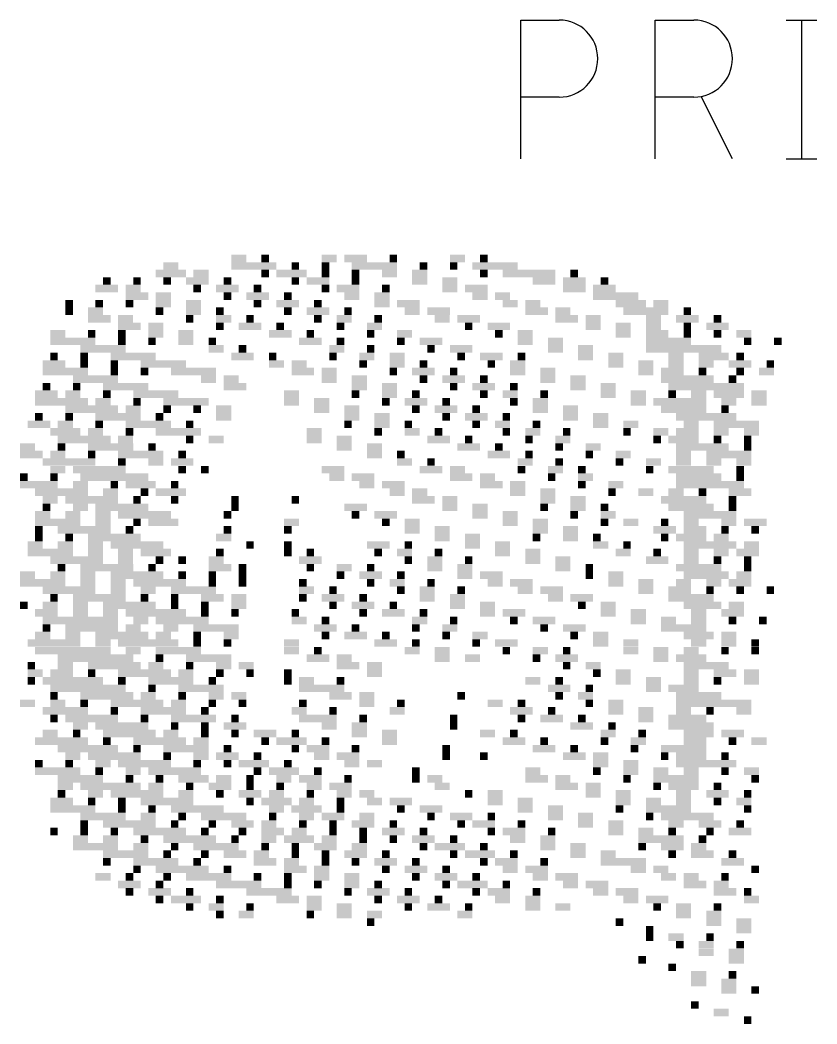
# Model space of a CAD drawing. Extents: x 0 to 124, y 0 to 91.
# Drawn here: x 36.04 to 42.75, y 38.23 to 46.68 of the extents above; entities that cross this region are included whole.
import ezdxf

# ---------------------------------------------------------------- set-up
doc = ezdxf.new("R2010")
doc.units = 0
doc.layers.add('21', color=253, linetype='CONTINUOUS')

# ---------------------------------------------------------------- blocks, each defined once
blk = doc.blocks.new('RECT')
blk.add_solid([(-0.5, -0.5), (0.5, -0.5), (-0.5, 0.5), (0.5, 0.5)])

msp = doc.modelspace()

# ---------------------------------------------------------------- linework, layer by layer
at = {"layer": '21'}
for p, q in [((40.2526, 45.5108), (40.2526, 46.6792)), ((40.2526, 46.6792), (40.5771, 46.6792)), ((41.386, 45.5108), (41.386, 46.6792)), ((41.386, 46.6792), (41.7106, 46.6792)), ((42.4878, 46.6792), (42.7474, 46.6792)), ((42.6176, 46.6792), (42.6176, 45.5108)), ((40.5771, 46.0301), (40.2526, 46.0301)), ((41.7106, 46.0301), (41.386, 46.0301)), ((42.0351, 45.5108), (41.7755, 46.0301)), ((42.4878, 45.5108), (42.7474, 45.5108))]:
    msp.add_line(p, q, dxfattribs=at)
for centre in [(40.5771, 46.3546), (41.7106, 46.3546)]:
    msp.add_arc(centre, 0.3246, 270, 90, dxfattribs=at)

# ---------------------------------------------------------------- block references
at = {"layer": '21', "yscale": 0.0635}
for p, xscale in [((37.3062, 44.6088), 0.127), ((37.8777, 44.6723), 0.127), ((38.0048, 44.6088), 0.381), ((38.1, 44.6723), 0.0635), ((38.354, 44.6088), 0.0635), ((38.6397, 44.6723), 0.127), ((38.608, 44.6088), 0.0635), ((38.862, 44.6723), 0.1905), ((39.0207, 44.6088), 0.381), ((39.1795, 44.6723), 0.0635), ((39.4335, 44.6088), 0.0635), ((39.6875, 44.6088), 0.0635), ((39.7193, 44.6723), 0.127), ((40.0368, 44.6088), 0.381), ((39.9415, 44.6723), 0.0635), ((37.3062, 44.5453), 0.254), ((37.5603, 44.5453), 0.127), ((38.1, 44.5453), 0.0635), ((38.3223, 44.5453), 0.254), ((38.608, 44.5453), 0.0635), ((38.862, 44.5453), 0.0635), ((39.1478, 44.5453), 0.127), ((39.4017, 44.5453), 0.127), ((39.9415, 44.5453), 0.0635), ((40.3225, 44.5453), 0.4445), ((40.7035, 44.5453), 0.0635), ((36.7665, 44.4818), 0.0635), ((37.0205, 44.4818), 0.0635), ((37.2745, 44.4818), 0.0635), ((37.5285, 44.4818), 0.1905), ((37.7825, 44.4818), 0.0635), ((38.354, 44.4818), 0.0635), ((38.5445, 44.4818), 0.1905), ((38.862, 44.4818), 0.0635), ((39.4017, 44.4818), 0.127), ((39.6558, 44.4818), 0.127), ((40.4495, 44.4818), 0.1905), ((40.7035, 44.4818), 0.1905), ((40.9575, 44.4818), 0.0635), ((36.7665, 44.4183), 0.1905), ((37.0205, 44.3548), 0.1905), ((36.9888, 44.4183), 0.127), ((37.2428, 44.3548), 0.127), ((37.5285, 44.4183), 0.0635), ((37.7825, 44.4183), 0.1905), ((37.7825, 44.3548), 0.0635), ((38.0365, 44.3548), 0.1905), ((38.0365, 44.4183), 0.0635), ((38.2905, 44.3548), 0.0635), ((38.608, 44.4183), 0.0635), ((38.7985, 44.4183), 0.1905), ((38.8302, 44.3548), 0.127), ((39.0843, 44.3548), 0.127), ((39.116, 44.4183), 0.0635), ((39.6558, 44.4183), 0.127), ((39.878, 44.4183), 0.1905), ((39.9098, 44.3548), 0.127), ((40.1003, 44.3548), 0.127), ((40.7035, 44.4183), 0.1905), ((40.9575, 44.4183), 0.1905), ((41.0528, 44.3548), 0.381), ((36.449, 44.2913), 0.0635), ((36.703, 44.2913), 0.0635), ((36.957, 44.2913), 0.0635), ((37.2428, 44.2913), 0.127), ((37.4967, 44.2913), 0.127), ((38.0365, 44.2913), 0.0635), ((38.2905, 44.2913), 0.1905), ((38.5445, 44.2913), 0.0635), ((39.0843, 44.2913), 0.127), ((39.3065, 44.2913), 0.1905), ((40.1638, 44.2913), 0.127), ((40.3543, 44.2913), 0.127), ((41.1797, 44.2913), 0.254), ((41.4338, 44.2913), 0.127), ((36.449, 44.2278), 0.0635), ((36.6713, 44.2278), 0.127), ((37.211, 44.2278), 0.0635), ((37.4967, 44.2278), 0.127), ((37.719, 44.2278), 0.0635), ((38.2905, 44.2278), 0.0635), ((38.5445, 44.2278), 0.1905), ((38.7985, 44.2278), 0.0635), ((39.3383, 44.2278), 0.127), ((39.5605, 44.2278), 0.1905), ((40.386, 44.2278), 0.1905), ((40.6083, 44.2278), 0.127), ((41.3068, 44.2278), 0.381), ((41.656, 44.2278), 0.0635), ((36.703, 44.1643), 0.1905), ((36.9252, 44.1643), 0.127), ((36.957, 44.1008), 0.1905), ((37.1793, 44.1008), 0.127), ((37.465, 44.1643), 0.0635), ((37.719, 44.1008), 0.0635), ((37.7508, 44.1643), 0.127), ((37.973, 44.1008), 0.1905), ((37.973, 44.1643), 0.0635), ((38.227, 44.1008), 0.0635), ((38.5445, 44.1643), 0.0635), ((38.735, 44.1008), 0.0635), ((38.7668, 44.1643), 0.127), ((39.0207, 44.1008), 0.127), ((39.0525, 44.1643), 0.0635), ((39.5922, 44.1643), 0.127), ((39.8145, 44.1643), 0.1905), ((39.8145, 44.1008), 0.0635), ((40.0685, 44.1008), 0.1905), ((40.64, 44.1643), 0.1905), ((40.8623, 44.1643), 0.127), ((40.8623, 44.1008), 0.127), ((41.1163, 44.1008), 0.127), ((41.3702, 44.1643), 0.127), ((41.3702, 44.1008), 0.127), ((41.656, 44.1643), 0.1905), ((41.656, 44.1008), 0.0635), ((41.91, 44.1008), 0.1905), ((41.91, 44.1643), 0.0635), ((36.3538, 44.0373), 0.127), ((36.6395, 44.0373), 0.0635), ((36.8935, 44.0373), 0.0635), ((37.1793, 44.0373), 0.127), ((37.4333, 44.0373), 0.127), ((38.227, 44.0373), 0.1905), ((38.481, 44.0373), 0.0635), ((38.989, 44.0373), 0.0635), ((39.2748, 44.0373), 0.127), ((40.0685, 44.0373), 0.0635), ((40.2908, 44.0373), 0.127), ((41.1163, 44.0373), 0.127), ((41.402, 44.0373), 0.1905), ((41.656, 44.0373), 0.0635), ((41.91, 44.0373), 0.0635), ((42.1322, 44.0373), 0.127), ((36.4808, 43.9738), 0.381), ((36.8935, 43.9738), 0.0635), ((37.1475, 43.9738), 0.0635), ((37.4333, 43.9738), 0.127), ((37.6555, 43.9738), 0.0635), ((38.481, 43.9738), 0.1905), ((38.735, 43.9738), 0.0635), ((39.243, 43.9738), 0.0635), ((39.497, 43.9738), 0.1905), ((40.2908, 43.9738), 0.127), ((40.5448, 43.9738), 0.127), ((41.4973, 43.9738), 0.381), ((42.164, 43.9738), 0.0635), ((42.418, 43.9738), 0.0635), ((36.322, 43.8468), 0.0635), ((36.7347, 43.9103), 0.381), ((36.576, 43.8468), 0.0635), ((36.9888, 43.8468), 0.381), ((37.6872, 43.9103), 0.127), ((37.9095, 43.8468), 0.1905), ((37.9095, 43.9103), 0.0635), ((38.1635, 43.8468), 0.0635), ((38.6715, 43.8468), 0.0635), ((38.7033, 43.9103), 0.127), ((38.9573, 43.8468), 0.127), ((38.989, 43.9103), 0.0635), ((39.2112, 43.8468), 0.127), ((39.497, 43.9103), 0.0635), ((39.751, 43.9103), 0.1905), ((39.751, 43.8468), 0.0635), ((40.005, 43.8468), 0.1905), ((40.259, 43.8468), 0.0635), ((40.5448, 43.9103), 0.127), ((40.7988, 43.9103), 0.127), ((40.7988, 43.8468), 0.127), ((41.0528, 43.8468), 0.127), ((41.6243, 43.9103), 0.635), ((41.5607, 43.8468), 0.127), ((41.8783, 43.8468), 0.254), ((42.1005, 43.8468), 0.0635), ((36.322, 43.7833), 0.1905), ((36.576, 43.7833), 0.0635), ((36.83, 43.7833), 0.0635), ((37.2428, 43.7833), 0.381), ((38.1953, 43.7833), 0.127), ((38.3858, 43.7833), 0.127), ((38.9255, 43.7833), 0.0635), ((39.2112, 43.7833), 0.127), ((39.4335, 43.7833), 0.0635), ((40.005, 43.7833), 0.0635), ((40.2273, 43.7833), 0.127), ((41.0528, 43.7833), 0.127), ((41.3068, 43.7833), 0.127), ((41.5607, 43.7833), 0.127), ((41.8148, 43.7833), 0.127), ((42.1005, 43.7833), 0.1905), ((42.3545, 43.7833), 0.0635), ((36.4173, 43.7198), 0.381), ((36.83, 43.7198), 0.0635), ((37.084, 43.7198), 0.0635), ((37.4967, 43.7198), 0.381), ((38.4175, 43.7198), 0.1905), ((38.6397, 43.7198), 0.127), ((39.1795, 43.7198), 0.0635), ((39.4335, 43.7198), 0.1905), ((39.6875, 43.7198), 0.0635), ((40.2273, 43.7198), 0.127), ((40.4813, 43.7198), 0.127), ((41.3068, 43.7198), 0.127), ((41.529, 43.7198), 0.1905), ((41.783, 43.7198), 0.0635), ((42.1005, 43.7198), 0.0635), ((42.3227, 43.7198), 0.127), ((36.2585, 43.5928), 0.0635), ((36.6713, 43.6563), 0.381), ((36.5125, 43.5928), 0.0635), ((36.9252, 43.5928), 0.381), ((37.6238, 43.6563), 0.127), ((37.846, 43.5928), 0.1905), ((37.8143, 43.6563), 0.127), ((38.6397, 43.6563), 0.127), ((38.8938, 43.6563), 0.127), ((38.8938, 43.5928), 0.127), ((39.1478, 43.5928), 0.127), ((39.4335, 43.6563), 0.0635), ((39.6875, 43.6563), 0.1905), ((39.6875, 43.5928), 0.0635), ((39.9415, 43.5928), 0.1905), ((39.9415, 43.6563), 0.0635), ((40.1955, 43.5928), 0.0635), ((40.4813, 43.6563), 0.127), ((40.7353, 43.6563), 0.127), ((40.7353, 43.5928), 0.127), ((40.9893, 43.5928), 0.127), ((41.656, 43.6563), 0.4445), ((41.8148, 43.5928), 0.635), ((42.037, 43.6563), 0.0635), ((36.2585, 43.5293), 0.1905), ((36.4808, 43.5293), 0.127), ((36.7665, 43.5293), 0.0635), ((37.1793, 43.5293), 0.381), ((38.3223, 43.5293), 0.127), ((38.862, 43.5293), 0.0635), ((39.1478, 43.5293), 0.127), ((39.37, 43.5293), 0.0635), ((39.9415, 43.5293), 0.0635), ((40.1638, 43.5293), 0.127), ((40.4495, 43.5293), 0.0635), ((40.9893, 43.5293), 0.127), ((41.2433, 43.5293), 0.127), ((41.529, 43.5293), 0.0635), ((41.7512, 43.5293), 0.127), ((42.0053, 43.5293), 0.254), ((42.2593, 43.5293), 0.127), ((36.3855, 43.4657), 0.4445), ((36.7347, 43.4657), 0.127), ((37.0205, 43.4657), 0.0635), ((37.4333, 43.4657), 0.381), ((38.3223, 43.4657), 0.127), ((38.5763, 43.4657), 0.127), ((39.116, 43.4657), 0.0635), ((39.37, 43.4657), 0.1905), ((39.624, 43.4657), 0.0635), ((40.1955, 43.4657), 0.0635), ((40.4178, 43.4657), 0.127), ((41.2433, 43.4657), 0.127), ((41.5925, 43.4657), 0.4445), ((42.0053, 43.4657), 0.127), ((42.2593, 43.4657), 0.127), ((36.195, 43.3388), 0.0635), ((36.6395, 43.4023), 0.4445), ((36.449, 43.3388), 0.0635), ((36.8618, 43.3388), 0.381), ((36.9888, 43.4023), 0.127), ((37.211, 43.3388), 0.0635), ((37.2745, 43.4023), 0.0635), ((37.5285, 43.4023), 0.0635), ((37.7508, 43.4023), 0.127), ((37.7508, 43.3388), 0.127), ((38.5763, 43.4023), 0.127), ((38.8302, 43.4023), 0.127), ((38.8302, 43.3388), 0.127), ((39.0843, 43.3388), 0.127), ((39.37, 43.4023), 0.0635), ((39.624, 43.4023), 0.1905), ((39.624, 43.3388), 0.0635), ((39.878, 43.3388), 0.1905), ((39.878, 43.4023), 0.0635), ((40.132, 43.3388), 0.0635), ((40.4178, 43.4023), 0.127), ((40.6718, 43.4023), 0.127), ((40.6718, 43.3388), 0.127), ((40.9258, 43.3388), 0.127), ((41.6243, 43.4023), 0.381), ((41.8148, 43.3388), 0.508), ((41.9735, 43.4023), 0.0635), ((36.195, 43.2752), 0.1905), ((36.4173, 43.2752), 0.127), ((36.703, 43.2752), 0.0635), ((37.1157, 43.2752), 0.381), ((37.465, 43.2752), 0.0635), ((38.7985, 43.2752), 0.0635), ((39.0843, 43.2752), 0.127), ((39.3065, 43.2752), 0.0635), ((39.878, 43.2752), 0.0635), ((40.1003, 43.2752), 0.127), ((40.386, 43.2752), 0.0635), ((40.9258, 43.2752), 0.127), ((41.1797, 43.2752), 0.127), ((41.6878, 43.2752), 0.127), ((42.0688, 43.2752), 0.381), ((36.4173, 43.2118), 0.254), ((36.6713, 43.2118), 0.127), ((36.957, 43.2118), 0.0635), ((37.3698, 43.2118), 0.381), ((38.5128, 43.2118), 0.127), ((39.0525, 43.2118), 0.0635), ((39.3383, 43.2118), 0.127), ((39.5605, 43.2118), 0.0635), ((40.132, 43.2118), 0.0635), ((40.3543, 43.2118), 0.127), ((40.64, 43.2118), 0.0635), ((41.148, 43.2118), 0.0635), ((41.4338, 43.2118), 0.127), ((41.656, 43.2118), 0.1905), ((41.9417, 43.2118), 0.127), ((42.1958, 43.2118), 0.127), ((36.0998, 43.0847), 0.127), ((36.576, 43.1483), 0.4445), ((36.3855, 43.0847), 0.0635), ((36.7983, 43.0847), 0.381), ((36.9252, 43.1483), 0.127), ((37.1475, 43.0847), 0.0635), ((37.465, 43.1483), 0.0635), ((37.6872, 43.1483), 0.127), ((38.5128, 43.1483), 0.127), ((38.7668, 43.1483), 0.127), ((38.7668, 43.0847), 0.127), ((39.0207, 43.0847), 0.127), ((39.5605, 43.1483), 0.1905), ((39.8145, 43.0847), 0.1905), ((39.8145, 43.1483), 0.0635), ((40.0685, 43.0847), 0.0635), ((40.3225, 43.1483), 0.0635), ((40.6083, 43.1483), 0.127), ((40.5765, 43.0847), 0.0635), ((40.8623, 43.0847), 0.127), ((41.402, 43.1483), 0.0635), ((41.6243, 43.1483), 0.254), ((41.783, 43.0847), 0.4445), ((41.91, 43.1483), 0.0635), ((42.164, 43.1483), 0.0635), ((42.164, 43.0847), 0.0635), ((36.1315, 43.0213), 0.1905), ((36.3538, 43.0213), 0.127), ((36.6395, 43.0213), 0.0635), ((37.0523, 43.0213), 0.381), ((37.4015, 43.0213), 0.0635), ((39.0207, 43.0213), 0.127), ((39.243, 43.0213), 0.0635), ((40.0685, 43.0213), 0.1905), ((40.3225, 43.0213), 0.0635), ((40.8305, 43.0213), 0.0635), ((41.1163, 43.0213), 0.127), ((41.6243, 43.0213), 0.127), ((42.0053, 43.0213), 0.381), ((36.449, 42.9578), 0.4445), ((36.8935, 42.9578), 0.0635), ((37.1793, 42.9578), 0.127), ((37.4015, 42.9578), 0.1905), ((39.2748, 42.9578), 0.127), ((39.497, 42.9578), 0.0635), ((40.2908, 42.9578), 0.127), ((40.5765, 42.9578), 0.0635), ((41.0845, 42.9578), 0.0635), ((41.3702, 42.9578), 0.127), ((41.6243, 42.9578), 0.127), ((41.8783, 42.9578), 0.127), ((42.1322, 42.9578), 0.127), ((36.068, 42.8308), 0.0635), ((36.3538, 42.8942), 0.127), ((36.322, 42.8308), 0.0635), ((36.703, 42.8942), 0.4445), ((36.83, 42.8308), 0.5715), ((37.4015, 42.8942), 0.0635), ((37.592, 42.8942), 0.0635), ((38.6715, 42.8942), 0.1905), ((38.7033, 42.8308), 0.127), ((38.9255, 42.8308), 0.1905), ((39.497, 42.8942), 0.1905), ((39.751, 42.8308), 0.1905), ((39.7193, 42.8942), 0.127), ((39.9733, 42.8308), 0.127), ((40.259, 42.8942), 0.0635), ((40.513, 42.8308), 0.0635), ((40.5448, 42.8942), 0.127), ((40.767, 42.8942), 0.0635), ((40.7988, 42.8308), 0.127), ((41.3385, 42.8942), 0.0635), ((41.6878, 42.8942), 0.381), ((41.7512, 42.8308), 0.381), ((42.1005, 42.8942), 0.0635), ((42.1005, 42.8308), 0.0635), ((36.195, 42.7673), 0.3175), ((36.5443, 42.7673), 0.127), ((36.83, 42.7673), 0.0635), ((37.0523, 42.7673), 0.254), ((37.338, 42.7673), 0.0635), ((38.9573, 42.7673), 0.127), ((39.1795, 42.7673), 0.1905), ((40.005, 42.7673), 0.1905), ((40.2273, 42.7673), 0.127), ((40.767, 42.7673), 0.0635), ((41.0528, 42.7673), 0.127), ((41.8465, 42.7673), 0.5715), ((36.3855, 42.7037), 0.4445), ((36.7983, 42.7037), 0.127), ((37.084, 42.7037), 0.0635), ((37.3062, 42.7037), 0.254), ((39.2112, 42.7037), 0.127), ((39.4017, 42.7037), 0.127), ((40.2273, 42.7037), 0.127), ((40.4813, 42.7037), 0.127), ((41.021, 42.7037), 0.0635), ((41.3068, 42.7037), 0.127), ((41.5607, 42.7037), 0.127), ((41.783, 42.7037), 0.0635), ((42.1005, 42.7037), 0.1905), ((36.2585, 42.5768), 0.0635), ((36.2903, 42.6403), 0.127), ((36.6395, 42.6403), 0.4445), ((36.5443, 42.5768), 0.127), ((36.8935, 42.5768), 0.4445), ((37.0205, 42.6403), 0.0635), ((37.338, 42.6403), 0.0635), ((37.846, 42.6403), 0.0635), ((37.846, 42.5768), 0.0635), ((38.354, 42.6403), 0.0635), ((38.862, 42.5768), 0.1905), ((39.4335, 42.6403), 0.1905), ((39.6558, 42.6403), 0.127), ((39.6558, 42.5768), 0.127), ((39.9098, 42.5768), 0.127), ((40.4495, 42.5768), 0.0635), ((40.4813, 42.6403), 0.127), ((40.7353, 42.6403), 0.127), ((40.7353, 42.5768), 0.127), ((40.9575, 42.5768), 0.0635), ((41.6243, 42.6403), 0.381), ((41.6878, 42.5768), 0.381), ((42.037, 42.6403), 0.0635), ((42.037, 42.5768), 0.0635), ((36.2268, 42.5132), 0.127), ((36.4808, 42.5132), 0.127), ((36.7347, 42.5132), 0.127), ((37.084, 42.5132), 0.4445), ((37.7825, 42.5132), 0.0635), ((38.862, 42.5132), 0.0635), ((39.116, 42.5132), 0.1905), ((39.9098, 42.5132), 0.127), ((40.1638, 42.5132), 0.127), ((40.7035, 42.5132), 0.0635), ((40.9893, 42.5132), 0.127), ((41.8465, 42.5132), 0.4445), ((36.3538, 42.4498), 0.381), ((36.7347, 42.4498), 0.127), ((37.0205, 42.4498), 0.0635), ((37.2428, 42.4498), 0.254), ((38.3223, 42.4498), 0.127), ((39.116, 42.4498), 0.0635), ((39.3383, 42.4498), 0.127), ((40.1638, 42.4498), 0.127), ((40.4178, 42.4498), 0.127), ((40.9575, 42.4498), 0.0635), ((41.1797, 42.4498), 0.127), ((41.4655, 42.4498), 0.0635), ((41.6878, 42.4498), 0.127), ((42.0053, 42.4498), 0.127), ((42.2275, 42.4498), 0.1905), ((36.195, 42.3863), 0.0635), ((36.195, 42.3227), 0.0635), ((36.576, 42.3863), 0.4445), ((36.449, 42.3227), 0.0635), ((36.83, 42.3227), 0.4445), ((36.957, 42.3863), 0.0635), ((37.7508, 42.3227), 0.127), ((37.7825, 42.3863), 0.0635), ((38.2905, 42.3863), 0.0635), ((39.3383, 42.3863), 0.127), ((39.5922, 42.3863), 0.127), ((39.5922, 42.3227), 0.127), ((39.8463, 42.3227), 0.127), ((40.4178, 42.3863), 0.127), ((40.386, 42.3227), 0.0635), ((40.6718, 42.3863), 0.127), ((40.6718, 42.3227), 0.127), ((40.894, 42.3227), 0.0635), ((41.4655, 42.3863), 0.1905), ((41.4655, 42.3227), 0.0635), ((41.6878, 42.3227), 0.254), ((41.7195, 42.3863), 0.1905), ((41.9417, 42.3227), 0.127), ((41.9735, 42.3863), 0.0635), ((42.2275, 42.3863), 0.0635), ((36.1633, 42.2593), 0.127), ((36.4173, 42.2593), 0.127), ((36.6713, 42.2593), 0.127), ((37.0205, 42.2593), 0.4445), ((37.973, 42.2593), 0.0635), ((38.2905, 42.2593), 0.0635), ((39.0525, 42.2593), 0.1905), ((39.3065, 42.2593), 0.0635), ((39.8463, 42.2593), 0.127), ((40.1003, 42.2593), 0.127), ((40.9258, 42.2593), 0.127), ((41.148, 42.2593), 0.0635), ((41.8465, 42.2593), 0.4445), ((42.1958, 42.2593), 0.127), ((36.2903, 42.1958), 0.381), ((36.6713, 42.1958), 0.127), ((36.9252, 42.1958), 0.127), ((37.1793, 42.1958), 0.254), ((37.719, 42.1958), 0.0635), ((38.2905, 42.1958), 0.0635), ((38.481, 42.1958), 0.0635), ((39.0525, 42.1958), 0.0635), ((39.2748, 42.1958), 0.127), ((39.5605, 42.1958), 0.0635), ((40.1003, 42.1958), 0.127), ((40.3543, 42.1958), 0.127), ((41.1163, 42.1958), 0.127), ((41.402, 42.1958), 0.0635), ((41.6878, 42.1958), 0.127), ((41.9417, 42.1958), 0.127), ((42.164, 42.1958), 0.1905), ((36.5125, 42.1322), 0.4445), ((36.3855, 42.0688), 0.0635), ((36.7665, 42.0688), 0.4445), ((36.9252, 42.1322), 0.127), ((37.1475, 42.0688), 0.0635), ((37.211, 42.1322), 0.0635), ((37.4015, 42.1322), 0.0635), ((37.6872, 42.1322), 0.127), ((37.719, 42.0688), 0.1905), ((37.9095, 42.0688), 0.0635), ((38.481, 42.1322), 0.1905), ((38.481, 42.0688), 0.0635), ((38.7668, 42.0688), 0.127), ((38.989, 42.0688), 0.0635), ((39.3065, 42.1322), 0.0635), ((39.5288, 42.1322), 0.127), ((39.5288, 42.0688), 0.127), ((39.7828, 42.0688), 0.127), ((39.8145, 42.1322), 0.0635), ((40.3543, 42.1322), 0.127), ((40.6083, 42.1322), 0.127), ((40.6083, 42.0688), 0.127), ((40.8305, 42.0688), 0.0635), ((41.402, 42.1322), 0.1905), ((41.7512, 42.0688), 0.381), ((41.6878, 42.1322), 0.127), ((41.91, 42.1322), 0.0635), ((42.164, 42.1322), 0.0635), ((42.164, 42.0688), 0.0635), ((36.0998, 42.0053), 0.127), ((36.3538, 42.0053), 0.127), ((36.6078, 42.0053), 0.127), ((37.0205, 42.0053), 0.4445), ((37.4015, 42.0053), 0.0635), ((37.6555, 42.0053), 0.0635), ((37.9095, 42.0053), 0.0635), ((38.735, 42.0053), 0.0635), ((38.989, 42.0053), 0.1905), ((39.243, 42.0053), 0.0635), ((39.7828, 42.0053), 0.127), ((40.005, 42.0053), 0.1905), ((40.8305, 42.0053), 0.0635), ((41.0528, 42.0053), 0.127), ((41.8148, 42.0053), 0.381), ((42.1322, 42.0053), 0.127), ((36.2268, 41.9417), 0.381), ((36.6078, 41.9417), 0.127), ((36.8618, 41.9417), 0.127), ((37.211, 41.9417), 0.4445), ((37.6555, 41.9417), 0.0635), ((37.9095, 41.9417), 0.0635), ((38.4175, 41.9417), 0.0635), ((38.989, 41.9417), 0.0635), ((39.2112, 41.9417), 0.127), ((39.497, 41.9417), 0.0635), ((40.0368, 41.9417), 0.127), ((40.259, 41.9417), 0.1905), ((41.0528, 41.9417), 0.127), ((41.3068, 41.9417), 0.127), ((41.6243, 41.9417), 0.127), ((41.8783, 41.9417), 0.127), ((42.1005, 41.9417), 0.1905), ((36.449, 41.8783), 0.4445), ((36.322, 41.8148), 0.0635), ((36.703, 41.8148), 0.4445), ((36.8618, 41.8783), 0.127), ((37.1157, 41.8783), 0.127), ((37.084, 41.8148), 0.0635), ((37.4967, 41.8783), 0.381), ((37.338, 41.8148), 0.0635), ((37.6555, 41.8148), 0.1905), ((37.8777, 41.8148), 0.127), ((38.4492, 41.8783), 0.127), ((38.4175, 41.8148), 0.0635), ((38.6715, 41.8148), 0.1905), ((38.6715, 41.8783), 0.0635), ((38.9255, 41.8148), 0.0635), ((39.243, 41.8783), 0.0635), ((39.4653, 41.8783), 0.127), ((39.4653, 41.8148), 0.127), ((39.7193, 41.8148), 0.127), ((39.751, 41.8783), 0.0635), ((40.2908, 41.8783), 0.127), ((40.513, 41.8783), 0.1905), ((40.5448, 41.8148), 0.127), ((40.767, 41.8148), 0.1905), ((41.3068, 41.8783), 0.127), ((41.5925, 41.8783), 0.1905), ((41.6878, 41.8148), 0.381), ((41.8465, 41.8783), 0.0635), ((42.1005, 41.8783), 0.0635), ((42.3545, 41.8783), 0.0635), ((36.068, 41.7512), 0.0635), ((36.2903, 41.7512), 0.127), ((36.5443, 41.7512), 0.127), ((36.957, 41.7512), 0.4445), ((37.338, 41.7512), 0.0635), ((37.592, 41.7512), 0.0635), ((37.8777, 41.7512), 0.127), ((38.6715, 41.7512), 0.0635), ((38.9255, 41.7512), 0.1905), ((39.1795, 41.7512), 0.0635), ((39.7193, 41.7512), 0.127), ((39.9733, 41.7512), 0.127), ((40.767, 41.7512), 0.0635), ((40.9893, 41.7512), 0.127), ((41.783, 41.7512), 0.3175), ((42.0688, 41.7512), 0.127), ((36.2585, 41.6878), 0.1905), ((36.5443, 41.6878), 0.127), ((36.7983, 41.6878), 0.127), ((37.1793, 41.6878), 0.508), ((37.592, 41.6878), 0.0635), ((37.846, 41.6878), 0.0635), ((38.354, 41.6878), 0.0635), ((38.9255, 41.6878), 0.0635), ((39.1795, 41.6878), 0.1905), ((39.4335, 41.6878), 0.0635), ((39.9733, 41.6878), 0.127), ((40.1955, 41.6878), 0.1905), ((40.9893, 41.6878), 0.127), ((41.2433, 41.6878), 0.127), ((41.7512, 41.6878), 0.127), ((42.037, 41.6878), 0.1905), ((36.2585, 41.5607), 0.0635), ((36.5443, 41.6243), 0.635), ((36.6395, 41.5607), 0.4445), ((36.9888, 41.5607), 0.127), ((37.0523, 41.6243), 0.127), ((37.4015, 41.6243), 0.4445), ((37.3062, 41.5607), 0.127), ((37.6872, 41.5607), 0.381), ((38.3858, 41.6243), 0.127), ((38.608, 41.5607), 0.1905), ((38.608, 41.6243), 0.0635), ((38.862, 41.5607), 0.0635), ((39.4017, 41.6243), 0.127), ((39.37, 41.5607), 0.0635), ((39.6558, 41.5607), 0.127), ((39.6875, 41.6243), 0.0635), ((40.1955, 41.6243), 0.0635), ((40.4495, 41.6243), 0.1905), ((40.4495, 41.5607), 0.0635), ((40.7035, 41.5607), 0.1905), ((41.2433, 41.6243), 0.127), ((41.4973, 41.6243), 0.127), ((41.6243, 41.5607), 0.381), ((41.7512, 41.6243), 0.127), ((42.037, 41.6243), 0.0635), ((42.291, 41.6243), 0.0635), ((36.2268, 41.4973), 0.127), ((36.4808, 41.4973), 0.127), ((36.8935, 41.4973), 0.4445), ((37.2428, 41.4973), 0.127), ((37.5285, 41.4973), 0.0635), ((37.8143, 41.4973), 0.127), ((38.608, 41.4973), 0.0635), ((38.862, 41.4973), 0.1905), ((39.116, 41.4973), 0.0635), ((39.624, 41.4973), 0.0635), ((39.9098, 41.4973), 0.127), ((40.7035, 41.4973), 0.0635), ((40.9258, 41.4973), 0.127), ((41.7512, 41.4973), 0.254), ((42.0053, 41.4973), 0.127), ((36.322, 41.4338), 0.4445), ((36.7347, 41.4338), 0.127), ((37.1157, 41.4338), 0.508), ((37.5285, 41.4338), 0.0635), ((37.7825, 41.4338), 0.0635), ((38.3223, 41.4338), 0.127), ((39.116, 41.4338), 0.1905), ((39.37, 41.4338), 0.0635), ((39.878, 41.4338), 0.0635), ((40.132, 41.4338), 0.1905), ((40.9258, 41.4338), 0.127), ((41.1797, 41.4338), 0.127), ((41.7512, 41.4338), 0.127), ((42.0053, 41.4338), 0.127), ((42.2275, 41.4338), 0.0635), ((36.4808, 41.3702), 0.635), ((36.6713, 41.3068), 0.635), ((36.9888, 41.3702), 0.127), ((37.211, 41.3068), 0.0635), ((37.3698, 41.3702), 0.381), ((37.6238, 41.3068), 0.381), ((38.3223, 41.3702), 0.127), ((38.5445, 41.3068), 0.1905), ((38.5445, 41.3702), 0.0635), ((38.7668, 41.3068), 0.127), ((39.3383, 41.3702), 0.127), ((39.5922, 41.3702), 0.127), ((39.5922, 41.3068), 0.127), ((39.8463, 41.3068), 0.127), ((40.132, 41.3702), 0.0635), ((40.4178, 41.3702), 0.127), ((40.386, 41.3068), 0.0635), ((40.64, 41.3068), 0.1905), ((40.64, 41.3702), 0.0635), ((41.1797, 41.3702), 0.127), ((41.4338, 41.3702), 0.127), ((41.4338, 41.3068), 0.127), ((41.6878, 41.3068), 0.254), ((41.6878, 41.3702), 0.127), ((41.9735, 41.3702), 0.0635), ((42.2275, 41.3702), 0.0635), ((36.1315, 41.2433), 0.0635), ((36.4173, 41.2433), 0.127), ((36.83, 41.2433), 0.4445), ((37.1793, 41.2433), 0.127), ((37.465, 41.2433), 0.0635), ((37.7508, 41.2433), 0.127), ((37.9413, 41.2433), 0.127), ((38.7985, 41.2433), 0.1905), ((39.0207, 41.2433), 0.127), ((40.64, 41.2433), 0.0635), ((40.8623, 41.2433), 0.127), ((41.8148, 41.2433), 0.381), ((36.1633, 41.1797), 0.127), ((36.3855, 41.1797), 0.1905), ((36.6395, 41.1797), 0.0635), ((37.084, 41.1797), 0.4445), ((37.4333, 41.1797), 0.127), ((37.719, 41.1797), 0.0635), ((37.973, 41.1797), 0.0635), ((38.2905, 41.1797), 0.0635), ((39.0207, 41.1797), 0.127), ((40.894, 41.1797), 0.0635), ((41.1163, 41.1797), 0.127), ((41.6878, 41.1797), 0.127), ((41.9735, 41.1797), 0.1905), ((42.1958, 41.1797), 0.127), ((36.1315, 41.1163), 0.0635), ((36.4808, 41.1163), 0.508), ((36.6078, 41.0528), 0.635), ((36.8935, 41.1163), 0.0635), ((37.3062, 41.1163), 0.381), ((37.1475, 41.0528), 0.0635), ((37.5603, 41.0528), 0.381), ((37.6555, 41.1163), 0.0635), ((38.2905, 41.1163), 0.0635), ((38.4492, 41.1163), 0.127), ((38.5763, 41.0528), 0.381), ((38.735, 41.1163), 0.0635), ((40.3543, 41.1163), 0.127), ((40.5765, 41.0528), 0.1905), ((40.5765, 41.1163), 0.0635), ((40.8305, 41.0528), 0.0635), ((41.1163, 41.1163), 0.127), ((41.3702, 41.1163), 0.127), ((41.3702, 41.0528), 0.127), ((41.6243, 41.0528), 0.254), ((41.6878, 41.1163), 0.127), ((41.91, 41.1163), 0.0635), ((42.1958, 41.1163), 0.127), ((36.322, 40.9893), 0.0635), ((36.7665, 40.9893), 0.4445), ((37.1157, 40.9893), 0.127), ((37.4015, 40.9893), 0.0635), ((37.6872, 40.9893), 0.127), ((37.8777, 40.9893), 0.127), ((38.735, 40.9893), 0.1905), ((38.9573, 40.9893), 0.127), ((39.751, 40.9893), 0.0635), ((40.5765, 40.9893), 0.0635), ((40.7988, 40.9893), 0.127), ((41.7512, 40.9893), 0.381), ((36.0998, 40.9258), 0.127), ((36.3538, 40.9258), 0.127), ((36.576, 40.9258), 0.0635), ((37.0205, 40.9258), 0.4445), ((37.3698, 40.9258), 0.127), ((37.6555, 40.9258), 0.0635), ((37.9095, 40.9258), 0.0635), ((38.4175, 40.9258), 0.0635), ((38.9573, 40.9258), 0.127), ((39.243, 40.9258), 0.0635), ((40.0368, 40.9258), 0.127), ((40.259, 40.9258), 0.0635), ((40.8305, 40.9258), 0.0635), ((41.0528, 40.9258), 0.127), ((41.8783, 40.9258), 0.635), ((36.4173, 40.8623), 0.381), ((36.322, 40.7988), 0.0635), ((36.6395, 40.7988), 0.4445), ((36.83, 40.8623), 0.0635), ((37.2428, 40.8623), 0.381), ((37.084, 40.7988), 0.0635), ((37.4967, 40.7988), 0.381), ((37.592, 40.8623), 0.0635), ((37.846, 40.7988), 0.0635), ((38.3858, 40.8623), 0.127), ((38.5445, 40.7988), 0.3175), ((38.6715, 40.8623), 0.0635), ((38.9255, 40.7988), 0.0635), ((39.2112, 40.8623), 0.127), ((39.6875, 40.7988), 0.0635), ((40.259, 40.8623), 0.1905), ((40.259, 40.7988), 0.0635), ((40.513, 40.7988), 0.1905), ((40.513, 40.8623), 0.0635), ((40.767, 40.7988), 0.0635), ((41.0528, 40.8623), 0.127), ((41.3068, 40.8623), 0.127), ((41.3068, 40.7988), 0.127), ((41.656, 40.7988), 0.3175), ((41.6243, 40.8623), 0.127), ((41.8465, 40.8623), 0.0635), ((42.1322, 40.8623), 0.127), ((36.5443, 40.7353), 0.127), ((36.8935, 40.7353), 0.4445), ((37.338, 40.7353), 0.0635), ((37.592, 40.7353), 0.0635), ((37.846, 40.7353), 0.1905), ((38.6397, 40.7353), 0.127), ((38.8938, 40.7353), 0.127), ((39.6875, 40.7353), 0.0635), ((40.767, 40.7353), 0.1905), ((41.021, 40.7353), 0.0635), ((41.6878, 40.7353), 0.381), ((36.2903, 40.6718), 0.127), ((36.5125, 40.6718), 0.0635), ((36.957, 40.6718), 0.4445), ((37.3062, 40.6718), 0.127), ((37.592, 40.6718), 0.0635), ((37.846, 40.6718), 0.0635), ((38.1, 40.6718), 0.1905), ((38.354, 40.6718), 0.0635), ((38.8938, 40.6718), 0.127), ((39.1478, 40.6718), 0.127), ((39.9733, 40.6718), 0.127), ((40.1955, 40.6718), 0.0635), ((40.9893, 40.6718), 0.127), ((41.275, 40.6718), 0.0635), ((41.7512, 40.6718), 0.254), ((42.037, 40.6718), 0.1905), ((36.3855, 40.6083), 0.4445), ((36.6078, 40.5448), 0.508), ((36.7665, 40.6083), 0.0635), ((37.211, 40.6083), 0.4445), ((37.0205, 40.5448), 0.0635), ((37.4333, 40.5448), 0.381), ((37.5603, 40.6083), 0.127), ((37.7825, 40.5448), 0.0635), ((38.1, 40.6083), 0.0635), ((38.3223, 40.6083), 0.254), ((38.354, 40.5448), 0.0635), ((38.5445, 40.5448), 0.1905), ((38.608, 40.6083), 0.0635), ((38.862, 40.5448), 0.0635), ((39.1478, 40.6083), 0.127), ((39.624, 40.5448), 0.0635), ((40.1955, 40.6083), 0.1905), ((40.4495, 40.5448), 0.1905), ((40.4495, 40.6083), 0.0635), ((40.7035, 40.5448), 0.0635), ((40.9575, 40.6083), 0.0635), ((41.2115, 40.5448), 0.0635), ((41.2433, 40.6083), 0.127), ((41.6243, 40.5448), 0.381), ((41.7195, 40.6083), 0.1905), ((42.037, 40.6083), 0.0635), ((42.2593, 40.6083), 0.127), ((36.4808, 40.4813), 0.127), ((36.83, 40.4813), 0.4445), ((37.2745, 40.4813), 0.0635), ((37.5603, 40.4813), 0.127), ((37.7825, 40.4813), 0.1905), ((38.0365, 40.4813), 0.0635), ((38.5763, 40.4813), 0.127), ((38.7985, 40.4813), 0.1905), ((39.624, 40.4813), 0.0635), ((39.9415, 40.4813), 0.0635), ((40.7035, 40.4813), 0.1905), ((40.9258, 40.4813), 0.127), ((41.4655, 40.4813), 0.0635), ((41.6878, 40.4813), 0.254), ((41.9735, 40.4813), 0.0635), ((36.195, 40.4178), 0.0635), ((36.449, 40.4178), 0.0635), ((36.7347, 40.4178), 0.127), ((37.084, 40.4178), 0.4445), ((37.5285, 40.4178), 0.0635), ((37.7825, 40.4178), 0.0635), ((38.0048, 40.4178), 0.254), ((38.2905, 40.4178), 0.0635), ((38.8302, 40.4178), 0.127), ((39.0207, 40.4178), 0.127), ((40.9258, 40.4178), 0.127), ((41.1797, 40.4178), 0.127), ((41.8148, 40.4178), 0.508), ((36.3538, 40.3543), 0.381), ((36.5443, 40.2908), 0.381), ((36.703, 40.3543), 0.0635), ((36.957, 40.2908), 0.0635), ((36.9888, 40.3543), 0.127), ((37.338, 40.3543), 0.4445), ((37.211, 40.2908), 0.0635), ((37.4967, 40.2908), 0.254), ((37.7508, 40.2908), 0.127), ((37.973, 40.2908), 0.0635), ((38.0365, 40.3543), 0.0635), ((38.2587, 40.3543), 0.254), ((38.2587, 40.2908), 0.127), ((38.481, 40.2908), 0.1905), ((38.5445, 40.3543), 0.0635), ((38.7985, 40.2908), 0.0635), ((39.37, 40.3543), 0.0635), ((39.37, 40.2908), 0.0635), ((39.5288, 40.2908), 0.127), ((40.3543, 40.3543), 0.127), ((40.386, 40.2908), 0.1905), ((40.6083, 40.2908), 0.127), ((40.894, 40.3543), 0.0635), ((41.1797, 40.3543), 0.127), ((41.148, 40.2908), 0.0635), ((41.5607, 40.2908), 0.381), ((41.4338, 40.3543), 0.127), ((41.6878, 40.3543), 0.127), ((41.9735, 40.3543), 0.0635), ((42.1958, 40.3543), 0.127), ((42.2275, 40.2908), 0.0635), ((36.4173, 40.2273), 0.127), ((36.7983, 40.2273), 0.508), ((37.1793, 40.2273), 0.127), ((37.465, 40.2273), 0.0635), ((37.719, 40.2273), 0.1905), ((37.973, 40.2273), 0.0635), ((38.227, 40.2273), 0.0635), ((38.5128, 40.2273), 0.127), ((38.735, 40.2273), 0.1905), ((39.5922, 40.2273), 0.127), ((40.64, 40.2273), 0.1905), ((40.8623, 40.2273), 0.127), ((41.402, 40.2273), 0.0635), ((41.6243, 40.2273), 0.254), ((41.91, 40.2273), 0.0635), ((36.3855, 40.1638), 0.0635), ((36.6713, 40.1638), 0.127), ((37.0205, 40.1638), 0.4445), ((37.4333, 40.1638), 0.127), ((37.719, 40.1638), 0.0635), ((37.973, 40.1638), 0.1905), ((38.1953, 40.1638), 0.127), ((38.481, 40.1638), 0.0635), ((38.7668, 40.1638), 0.127), ((38.9573, 40.1638), 0.127), ((39.8145, 40.1638), 0.0635), ((40.0368, 40.1638), 0.127), ((40.8623, 40.1638), 0.127), ((41.1163, 40.1638), 0.127), ((41.6243, 40.1638), 0.127), ((41.91, 40.1638), 0.1905), ((42.164, 40.1638), 0.0635), ((36.3855, 40.1003), 0.1905), ((36.4808, 40.0368), 0.381), ((36.6395, 40.1003), 0.0635), ((36.8935, 40.1003), 0.0635), ((36.8935, 40.0368), 0.0635), ((37.2745, 40.1003), 0.4445), ((37.1475, 40.0368), 0.0635), ((37.5285, 40.0368), 0.4445), ((37.973, 40.1003), 0.0635), ((38.1953, 40.1003), 0.254), ((38.1953, 40.0368), 0.127), ((38.4492, 40.0368), 0.254), ((38.4492, 40.1003), 0.127), ((38.735, 40.1003), 0.0635), ((38.735, 40.0368), 0.0635), ((39.0207, 40.1003), 0.127), ((39.243, 40.1003), 0.1905), ((39.243, 40.0368), 0.0635), ((39.497, 40.0368), 0.1905), ((40.0368, 40.1003), 0.127), ((40.2908, 40.1003), 0.127), ((40.2908, 40.0368), 0.127), ((40.5448, 40.0368), 0.127), ((41.0845, 40.0368), 0.0635), ((41.1163, 40.1003), 0.127), ((41.3702, 40.1003), 0.127), ((41.4973, 40.0368), 0.381), ((41.6243, 40.1003), 0.127), ((41.91, 40.1003), 0.0635), ((42.1322, 40.1003), 0.127), ((42.164, 40.0368), 0.0635), ((36.7347, 39.9733), 0.381), ((37.1157, 39.9733), 0.127), ((37.4015, 39.9733), 0.0635), ((37.7508, 39.9733), 0.381), ((38.1635, 39.9733), 0.0635), ((38.4492, 39.9733), 0.127), ((38.6715, 39.9733), 0.1905), ((38.9573, 39.9733), 0.127), ((39.497, 39.9733), 0.0635), ((39.751, 39.9733), 0.1905), ((40.005, 39.9733), 0.0635), ((40.5448, 39.9733), 0.127), ((40.7988, 39.9733), 0.127), ((41.3385, 39.9733), 0.0635), ((41.656, 39.9733), 0.4445), ((36.576, 39.9098), 0.0635), ((36.957, 39.9098), 0.4445), ((37.338, 39.9098), 0.0635), ((37.6555, 39.9098), 0.0635), ((37.9095, 39.9098), 0.1905), ((38.1318, 39.9098), 0.127), ((38.4175, 39.9098), 0.0635), ((38.6715, 39.9098), 0.0635), ((38.9255, 39.9098), 0.1905), ((39.1795, 39.9098), 0.0635), ((39.751, 39.9098), 0.0635), ((39.9415, 39.9098), 0.1905), ((40.259, 39.9098), 0.0635), ((40.7988, 39.9098), 0.127), ((41.0528, 39.9098), 0.127), ((41.5607, 39.9098), 0.127), ((41.8465, 39.9098), 0.1905), ((42.1005, 39.9098), 0.0635), ((36.322, 39.8463), 0.0635), ((36.5443, 39.7828), 0.127), ((36.576, 39.8463), 0.0635), ((36.7983, 39.7828), 0.127), ((36.83, 39.8463), 0.0635), ((37.211, 39.8463), 0.4445), ((37.084, 39.7828), 0.0635), ((37.465, 39.7828), 0.4445), ((37.592, 39.8463), 0.0635), ((37.846, 39.7828), 0.0635), ((37.9095, 39.8463), 0.0635), ((38.1635, 39.8463), 0.1905), ((38.1318, 39.7828), 0.127), ((38.3858, 39.7828), 0.254), ((38.3858, 39.8463), 0.127), ((38.6397, 39.7828), 0.127), ((38.6715, 39.8463), 0.0635), ((38.9255, 39.8463), 0.0635), ((38.9255, 39.7828), 0.0635), ((39.1795, 39.8463), 0.1905), ((39.1795, 39.7828), 0.0635), ((39.4335, 39.7828), 0.1905), ((39.4335, 39.8463), 0.0635), ((39.6875, 39.7828), 0.0635), ((40.005, 39.8463), 0.0635), ((40.1955, 39.8463), 0.1905), ((40.2273, 39.7828), 0.127), ((40.4813, 39.7828), 0.127), ((40.513, 39.8463), 0.0635), ((41.0528, 39.8463), 0.127), ((41.3068, 39.8463), 0.127), ((41.4338, 39.7828), 0.381), ((41.529, 39.8463), 0.0635), ((41.783, 39.7828), 0.0635), ((41.8465, 39.8463), 0.0635), ((42.1005, 39.8463), 0.1905), ((36.6713, 39.7193), 0.381), ((37.0523, 39.7193), 0.127), ((37.338, 39.7193), 0.0635), ((37.6872, 39.7193), 0.381), ((38.1, 39.7193), 0.0635), ((38.354, 39.7193), 0.0635), ((38.608, 39.7193), 0.1905), ((38.8938, 39.7193), 0.127), ((39.4335, 39.7193), 0.0635), ((39.6558, 39.7193), 0.254), ((39.9415, 39.7193), 0.0635), ((40.4813, 39.7193), 0.127), ((40.7353, 39.7193), 0.127), ((41.275, 39.7193), 0.0635), ((41.529, 39.7193), 0.1905), ((41.7512, 39.7193), 0.127), ((36.9252, 39.6558), 0.381), ((37.2745, 39.6558), 0.0635), ((37.592, 39.6558), 0.0635), ((37.846, 39.6558), 0.1905), ((38.0682, 39.6558), 0.127), ((38.354, 39.6558), 0.0635), ((38.608, 39.6558), 0.0635), ((38.862, 39.6558), 0.1905), ((39.116, 39.6558), 0.0635), ((39.6875, 39.6558), 0.0635), ((39.9098, 39.6558), 0.254), ((40.1955, 39.6558), 0.0635), ((40.7353, 39.6558), 0.127), ((40.9893, 39.6558), 0.127), ((41.529, 39.6558), 0.0635), ((41.783, 39.6558), 0.1905), ((42.037, 39.6558), 0.0635), ((36.7665, 39.5922), 0.0635), ((37.0205, 39.5288), 0.0635), ((37.1793, 39.5922), 0.381), ((37.4015, 39.5288), 0.4445), ((37.5285, 39.5922), 0.0635), ((37.7825, 39.5288), 0.0635), ((38.1, 39.5922), 0.1905), ((38.354, 39.5288), 0.1905), ((38.3223, 39.5922), 0.127), ((38.5763, 39.5288), 0.127), ((38.608, 39.5922), 0.0635), ((38.862, 39.5922), 0.0635), ((39.116, 39.5922), 0.1905), ((39.116, 39.5288), 0.0635), ((39.37, 39.5288), 0.1905), ((39.37, 39.5922), 0.0635), ((39.624, 39.5288), 0.0635), ((39.9415, 39.5922), 0.0635), ((40.132, 39.5922), 0.1905), ((40.1638, 39.5288), 0.127), ((40.386, 39.5288), 0.1905), ((40.4495, 39.5922), 0.0635), ((41.1163, 39.5922), 0.381), ((41.2433, 39.5288), 0.127), ((41.4338, 39.5288), 0.127), ((42.037, 39.5922), 0.1905), ((42.2275, 39.5288), 0.0635), ((36.7347, 39.4653), 0.127), ((36.957, 39.4653), 0.0635), ((37.2745, 39.4653), 0.0635), ((37.6238, 39.4653), 0.381), ((38.0365, 39.4653), 0.0635), ((38.2905, 39.4653), 0.0635), ((38.5763, 39.4653), 0.127), ((38.8302, 39.4653), 0.127), ((39.37, 39.4653), 0.0635), ((39.624, 39.4653), 0.1905), ((39.878, 39.4653), 0.0635), ((40.4178, 39.4653), 0.127), ((40.64, 39.4653), 0.1905), ((41.4973, 39.4653), 0.127), ((41.6878, 39.4653), 0.127), ((41.9735, 39.4653), 0.0635), ((36.957, 39.4017), 0.1905), ((37.211, 39.4017), 0.0635), ((37.8777, 39.4017), 0.381), ((38.2905, 39.4017), 0.0635), ((38.5445, 39.4017), 0.0635), ((38.8302, 39.4017), 0.127), ((39.0525, 39.4017), 0.0635), ((39.624, 39.4017), 0.0635), ((39.8463, 39.4017), 0.254), ((40.132, 39.4017), 0.0635), ((40.6718, 39.4017), 0.127), ((40.894, 39.4017), 0.1905), ((41.7195, 39.4017), 0.1905), ((41.9417, 39.4017), 0.127), ((36.957, 39.3383), 0.0635), ((37.211, 39.3383), 0.1905), ((37.211, 39.2748), 0.0635), ((37.4333, 39.2748), 0.254), ((37.465, 39.3383), 0.0635), ((37.719, 39.2748), 0.0635), ((38.1318, 39.3383), 0.381), ((38.2905, 39.2748), 0.1905), ((38.5128, 39.2748), 0.127), ((38.7985, 39.3383), 0.0635), ((39.0525, 39.3383), 0.1905), ((39.0525, 39.2748), 0.0635), ((39.3065, 39.2748), 0.1905), ((39.3065, 39.3383), 0.0635), ((39.5605, 39.2748), 0.0635), ((39.878, 39.3383), 0.0635), ((40.0685, 39.3383), 0.1905), ((40.1003, 39.2748), 0.127), ((40.3543, 39.2748), 0.127), ((40.386, 39.3383), 0.0635), ((40.9258, 39.3383), 0.127), ((41.148, 39.3383), 0.1905), ((41.1797, 39.2748), 0.127), ((41.402, 39.2748), 0.1905), ((41.9735, 39.3383), 0.1905), ((42.164, 39.3383), 0.0635), ((42.1958, 39.2748), 0.127), ((37.465, 39.2112), 0.0635), ((37.6872, 39.2112), 0.127), ((37.973, 39.2112), 0.0635), ((38.5128, 39.2112), 0.127), ((38.7668, 39.2112), 0.127), ((39.3065, 39.2112), 0.0635), ((39.5605, 39.2112), 0.1905), ((39.8145, 39.2112), 0.0635), ((40.3543, 39.2112), 0.127), ((40.6083, 39.2112), 0.127), ((41.402, 39.2112), 0.0635), ((41.6243, 39.2112), 0.127), ((41.91, 39.2112), 0.0635), ((37.719, 39.1478), 0.0635), ((37.9413, 39.1478), 0.127), ((38.481, 39.1478), 0.0635), ((38.7668, 39.1478), 0.127), ((39.0207, 39.1478), 0.127), ((39.7828, 39.1478), 0.127), ((41.6243, 39.1478), 0.127), ((41.8783, 39.1478), 0.127), ((38.989, 39.0843), 0.0635), ((41.0845, 39.0843), 0.0635), ((41.3385, 39.0207), 0.0635), ((41.8783, 39.0843), 0.127), ((42.1322, 39.0843), 0.127), ((42.1322, 39.0207), 0.127), ((41.3385, 38.9573), 0.0635), ((41.5607, 38.9573), 0.127), ((41.8465, 38.9573), 0.0635), ((41.5925, 38.8938), 0.0635), ((41.8148, 38.8938), 0.127), ((42.1005, 38.8938), 0.0635), ((41.275, 38.7668), 0.0635), ((41.8148, 38.8302), 0.127), ((42.0688, 38.8302), 0.127), ((42.0688, 38.7668), 0.127), ((41.529, 38.7033), 0.0635), ((41.7512, 38.6397), 0.127), ((42.037, 38.6397), 0.0635), ((41.7512, 38.5763), 0.127), ((42.0053, 38.5763), 0.127), ((42.0053, 38.5128), 0.127), ((42.2275, 38.5128), 0.0635), ((41.7195, 38.3858), 0.0635), ((41.9417, 38.3223), 0.127), ((42.164, 38.2587), 0.0635)]:
    msp.add_blockref('RECT', p, dxfattribs=dict(at, xscale=xscale))

doc.saveas('drawing.dxf')
